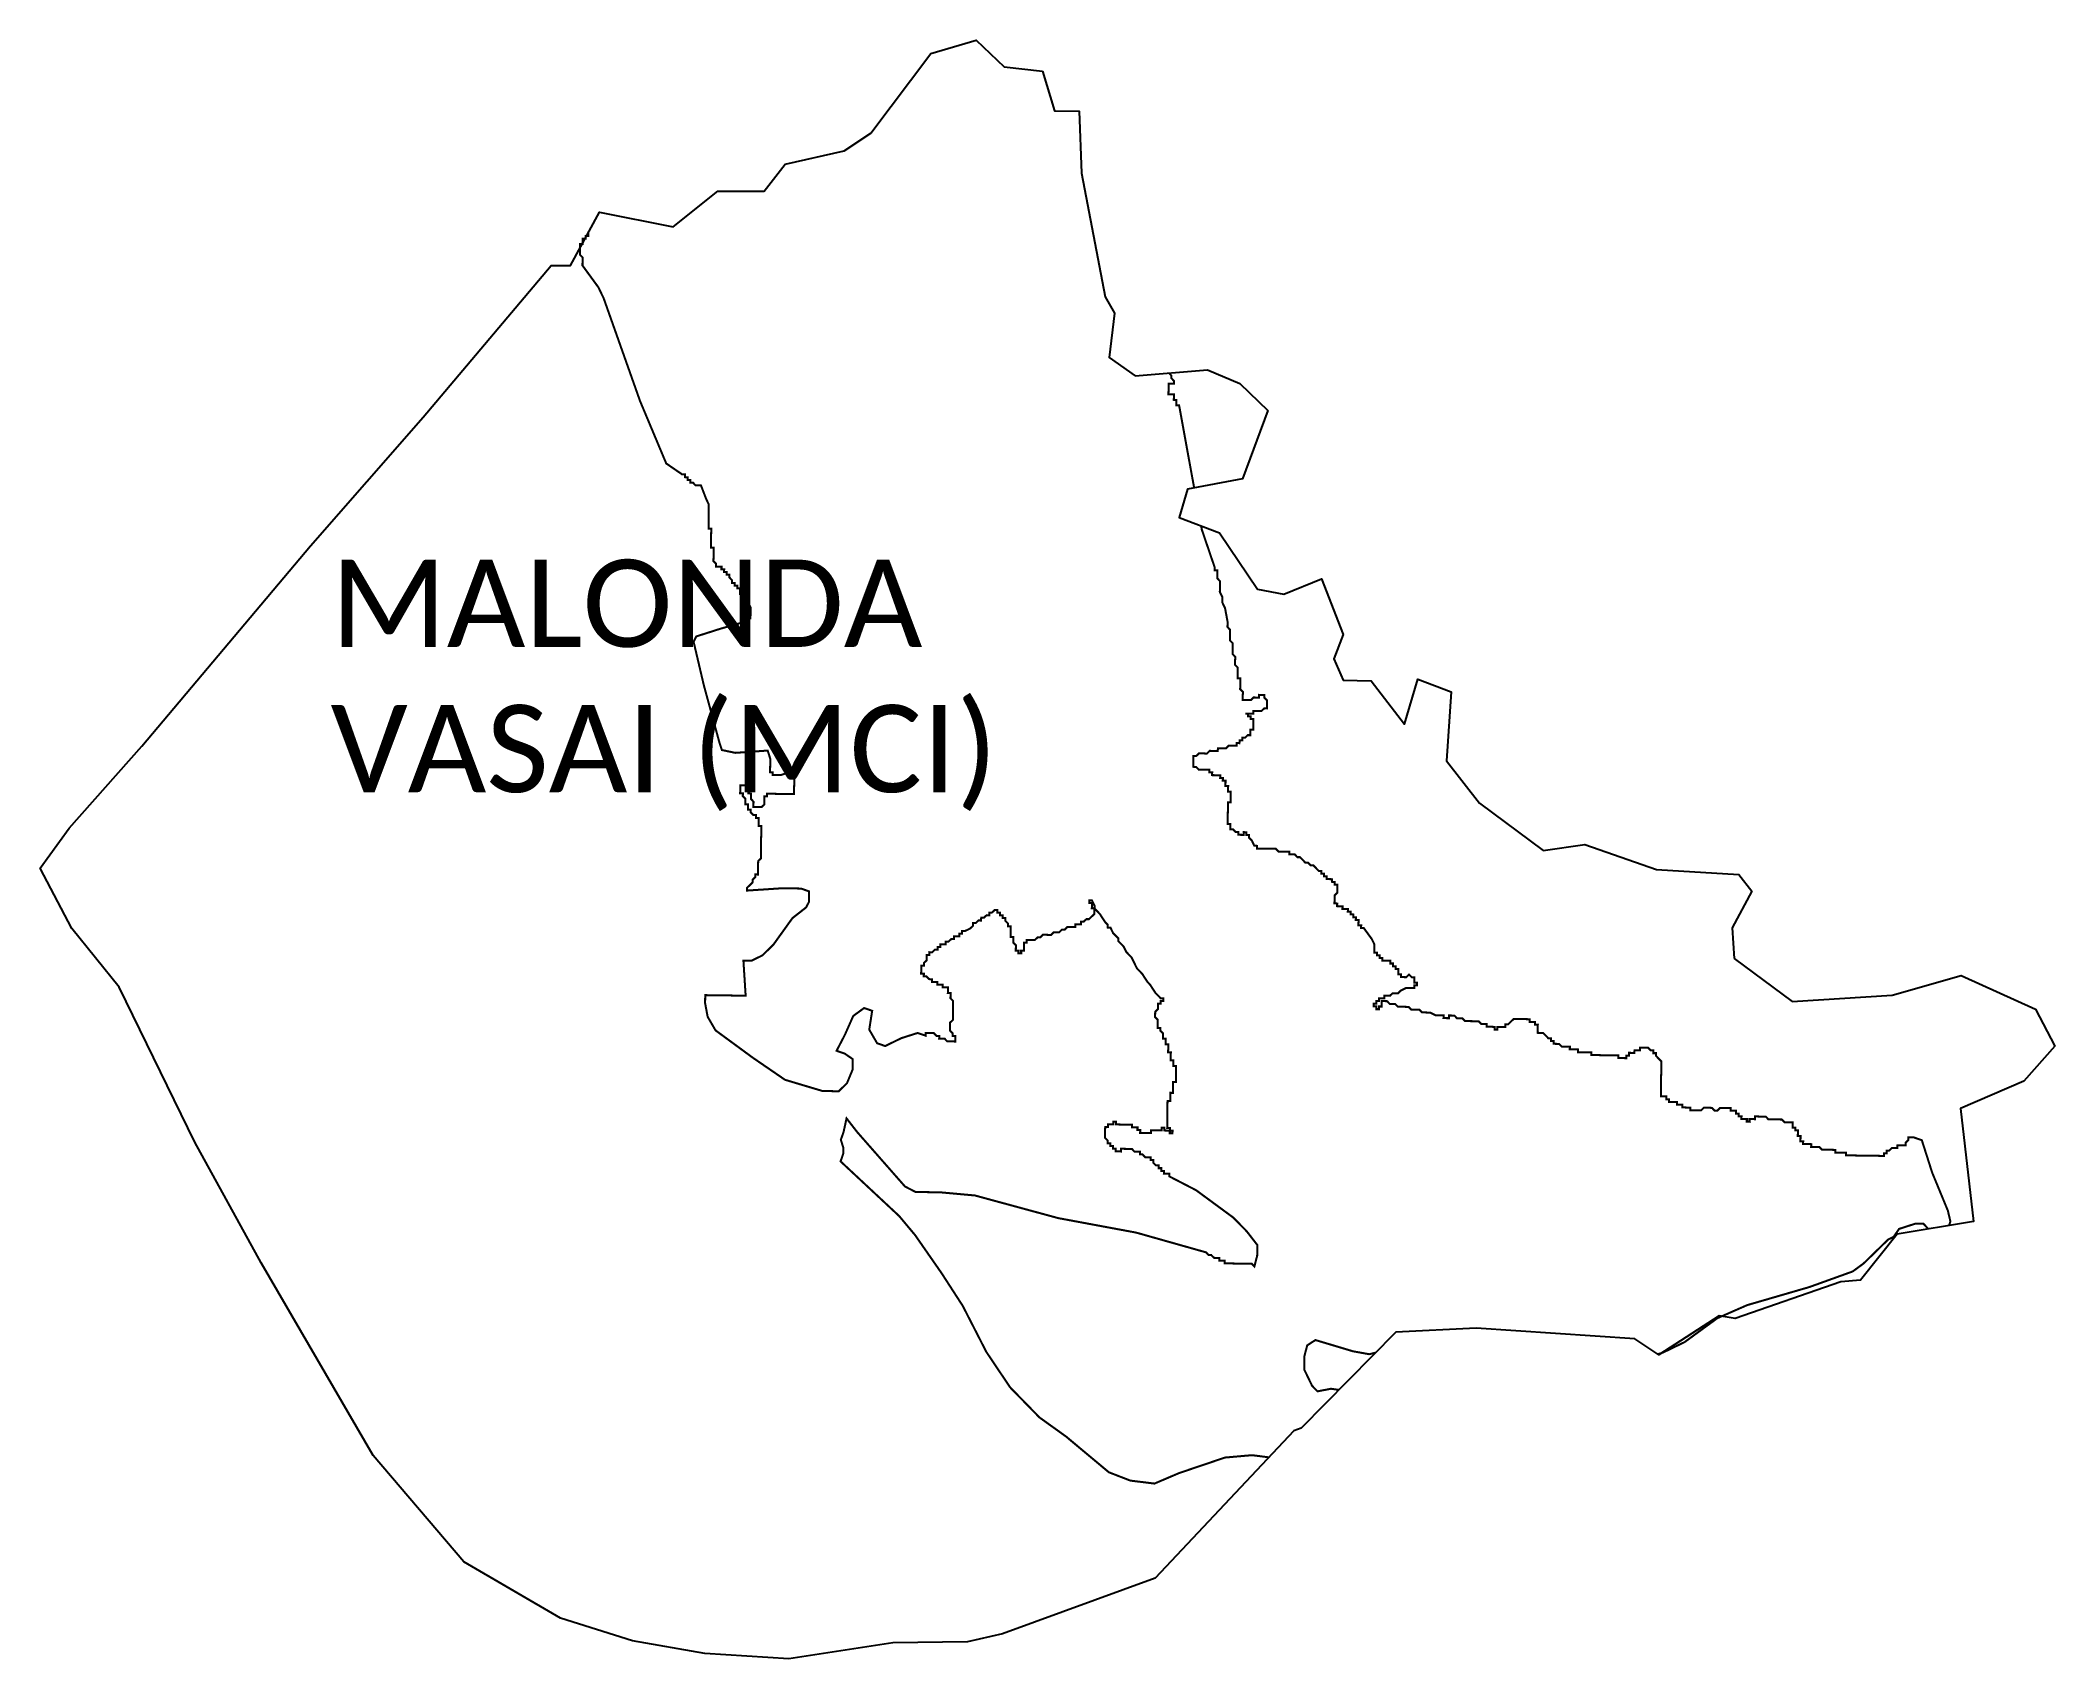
# Model space of a CAD drawing. Header units: metres. Extents: x 268124 to 271097, y 2138069 to 2140457.
import ezdxf

# ---------------------------------------------------------------- set-up
doc = ezdxf.new("R2010")
doc.units = ezdxf.units.M
for name, color, linetype in [('HAZARDS LINE', 1, 'Continuous'), ('village', 3, 'Continuous'), ('VILLAGE NAME', 250, 'Continuous')]:
    doc.layers.add(name, color=color, linetype=linetype)
doc.styles.get("Standard").update_dxf_attribs({"font": 'simplex.shx'})

msp = doc.modelspace()

# ---------------------------------------------------------------- linework, layer by layer
at = {"color": 3, "flags": 128}
msp.add_lwpolyline([(269546.1, 2140417.4), (269602.8, 2140411.1)], dxfattribs=at)
at = {"layer": 'HAZARDS LINE', "lineweight": 18, "const_width": 2.98}
for points in [[(269937.3, 2138365.6), (269912, 2138368.8), (269872.2, 2138365.3), (269804.2, 2138342.3), (269768.2, 2138326.9), (269732.5, 2138331.3), (269700.8, 2138343.6), (269637.8, 2138396.2), (269598.4, 2138424.5), (269555.2, 2138468.8), (269520.1, 2138521), (269485.2, 2138589.1), (269454, 2138637.3), (269414.9, 2138693.5), (269391.4, 2138721.6), (269348.1, 2138762), (269304.9, 2138802.3), (269309, 2138814.2), (269309.1, 2138822.1), (269305.3, 2138834.1), (269309.4, 2138846), (269313.7, 2138865.8), (269329.3, 2138845.7), (269399.9, 2138765.3), (269415.7, 2138757.1), (269451.5, 2138756.7), (269503.2, 2138752), (269626.1, 2138718.6), (269741.2, 2138697.2), (269844.2, 2138668.1), (269848.1, 2138664), (269852.1, 2138664), (269856, 2138660), (269864, 2138659.9), (269863.9, 2138655.9), (269871.9, 2138655.8), (269871.9, 2138651.8), (269911.6, 2138651.3), (269915.6, 2138647.3), (269919.7, 2138663.1), (269919.9, 2138679), (269904.3, 2138699.1), (269884.6, 2138719.3), (269829.5, 2138759.8), (269790, 2138780.2), (269790, 2138784.1), (269782, 2138784.3), (269782.1, 2138788.2), (269778.1, 2138788.3), (269778.2, 2138792.3), (269774.2, 2138792.3), (269774.2, 2138796.3), (269770.3, 2138796.3), (269766.3, 2138800.4), (269766.4, 2138804.3), (269762.4, 2138804.4), (269762.5, 2138808.4), (269754.5, 2138808.5), (269750.6, 2138812.5), (269746.6, 2138812.6), (269746.7, 2138816.5), (269738.7, 2138816.6), (269734.8, 2138820.7), (269718.9, 2138820.9), (269718.8, 2138816.9), (269710.9, 2138817), (269710.9, 2138821), (269706.9, 2138821), (269707, 2138825), (269703, 2138825.1), (269703.1, 2138829), (269699.1, 2138829.1), (269699.1, 2138833.1), (269695.2, 2138837.1), (269695.4, 2138853), (269699.4, 2138852.9), (269699.4, 2138856.9), (269707.4, 2138856.8), (269707.4, 2138860.8), (269711.4, 2138860.8), (269711.4, 2138856.8), (269735.2, 2138856.5), (269735.2, 2138852.5), (269743.1, 2138852.4), (269743.1, 2138848.4), (269747.1, 2138848.4), (269747, 2138844.4), (269762.9, 2138844.2), (269763, 2138848.2), (269778.9, 2138848), (269778.9, 2138851.9), (269782.9, 2138851.9), (269782.9, 2138847.9), (269790.8, 2138847.8), (269790.8, 2138843.8), (269794.7, 2138843.8), (269794.8, 2138847.7), (269790.8, 2138847.8), (269790.9, 2138851.8), (269786.9, 2138851.8), (269787.4, 2138891.6), (269791.4, 2138891.6), (269791.5, 2138903.5), (269795.5, 2138903.4), (269795.7, 2138919.4), (269799.7, 2138919.3), (269800, 2138943.2), (269796, 2138943.2), (269796.1, 2138951.2), (269792.1, 2138951.2), (269792.3, 2138963.2), (269788.3, 2138963.2), (269788.5, 2138975.2), (269784.5, 2138975.2), (269784.6, 2138983.2), (269780.6, 2138983.2), (269780.7, 2138991.2), (269776.8, 2138995.2), (269776.8, 2138999.2), (269772.9, 2138999.2), (269773, 2139011.2), (269769.1, 2139015.2), (269769.2, 2139023.1), (269773.2, 2139027.1), (269773.3, 2139035), (269777.3, 2139035), (269777.4, 2139039), (269781.3, 2139038.9), (269781.4, 2139042.9), (269777.4, 2139042.9), (269769.5, 2139051), (269761.7, 2139063), (269757.8, 2139067.1), (269750, 2139079.1), (269742.2, 2139087.2), (269738.3, 2139095.2), (269734.4, 2139103.2), (269730.5, 2139107.2), (269726.6, 2139111.2), (269722.7, 2139119.2), (269718.8, 2139123.3), (269714.8, 2139127.3), (269714.9, 2139131.3), (269711, 2139135.3), (269707, 2139139.3), (269703.2, 2139147.3), (269699.2, 2139147.4), (269699.2, 2139151.4), (269695.3, 2139155.4), (269687.5, 2139167.4), (269679.6, 2139175.5), (269679.7, 2139179.5), (269675.8, 2139187.5), (269671.8, 2139187.5), (269671.8, 2139183.5), (269675.8, 2139183.5), (269675.7, 2139175.5), (269679.6, 2139175.5), (269679.5, 2139167.5), (269675.5, 2139163.6), (269671.5, 2139159.7), (269667.5, 2139159.7), (269663.5, 2139155.8), (269659.5, 2139155.9), (269659.5, 2139151.9), (269651.5, 2139152), (269651.4, 2139148), (269639.5, 2139148.1), (269635.5, 2139144.2), (269631.5, 2139144.3), (269627.5, 2139140.3), (269619.5, 2139140.4), (269615.5, 2139136.5), (269603.6, 2139136.7), (269599.5, 2139132.7), (269595.6, 2139132.8), (269591.5, 2139128.9), (269579.6, 2139129), (269579.5, 2139125), (269575.6, 2139125.1), (269575.4, 2139113.2), (269571.4, 2139113.2), (269571.4, 2139109.2), (269567.4, 2139109.3), (269567.5, 2139113.3), (269563.5, 2139113.3), (269563.6, 2139121.3), (269559.7, 2139125.3), (269559.8, 2139133.3), (269555.8, 2139133.3), (269556, 2139149.2), (269552, 2139149.3), (269552.1, 2139153.2), (269548.1, 2139157.3), (269548.2, 2139161.3), (269544.2, 2139161.3), (269544.3, 2139165.3), (269540.3, 2139165.3), (269540.3, 2139169.3), (269536.4, 2139169.4), (269536.4, 2139173.3), (269532.4, 2139173.4), (269528.4, 2139169.5), (269524.4, 2139169.5), (269524.4, 2139165.5), (269520.4, 2139165.6), (269516.4, 2139161.7), (269512.4, 2139161.7), (269512.3, 2139157.7), (269508.4, 2139157.8), (269504.3, 2139153.9), (269500.3, 2139153.9), (269500.3, 2139149.9), (269496.3, 2139146), (269488.3, 2139142.1), (269484.3, 2139142.2), (269484.2, 2139138.2), (269480.3, 2139138.3), (269480.2, 2139134.3), (269472.3, 2139134.4), (269472.2, 2139130.4), (269468.2, 2139130.4), (269464.2, 2139126.5), (269460.2, 2139126.6), (269460.2, 2139122.6), (269452.2, 2139122.7), (269452.2, 2139118.7), (269448.2, 2139118.8), (269448.1, 2139114.8), (269444.2, 2139114.8), (269440.1, 2139110.9), (269436.1, 2139111), (269436.1, 2139107), (269432.1, 2139107), (269432, 2139099.1), (269428, 2139095.2), (269427.9, 2139091.2), (269424, 2139091.2), (269423.8, 2139079.3), (269427.8, 2139079.2), (269427.7, 2139075.3), (269431.7, 2139075.2), (269435.6, 2139071.2), (269439.6, 2139071.1), (269439.6, 2139067.2), (269447.5, 2139067.1), (269447.5, 2139063.1), (269455.4, 2139063), (269455.4, 2139059), (269463.3, 2139058.9), (269463.2, 2139050.9), (269467.2, 2139050.9), (269467.1, 2139042.9), (269471, 2139038.9), (269470.7, 2139011.1), (269466.6, 2139007.1), (269466.5, 2138995.2), (269470.4, 2138991.2), (269470.4, 2138987.2), (269474.3, 2138987.1), (269474.2, 2138979.2), (269462.3, 2138979.3), (269458.4, 2138983.4), (269450.4, 2138983.5), (269450.5, 2138987.4), (269446.5, 2138987.5), (269442.6, 2138991.5), (269430.6, 2138991.7), (269430.6, 2138987.7), (269418.7, 2138991.8), (269394.7, 2138984.2), (269370.7, 2138972.5), (269358.8, 2138976.7), (269347.2, 2138996.7), (269351.5, 2139024.5), (269339.6, 2139028.6), (269323.6, 2139016.9), (269311.3, 2138989.2), (269299, 2138965.5), (269310.9, 2138961.4), (269322.7, 2138953.3), (269322.5, 2138937.3), (269314.3, 2138917.6), (269302.2, 2138905.8), (269278.4, 2138906.1), (269222.9, 2138922.7), (269175.6, 2138955.1), (269120.4, 2138995.6), (269108.7, 2139015.7), (269105, 2139035.6), (269105.1, 2139047.6), (269164.8, 2139046.8), (269161.5, 2139098.6), (269173.4, 2139098.4), (269189.4, 2139106.2), (269205.6, 2139121.9), (269233.9, 2139161.3), (269254, 2139177), (269258.1, 2139184.9), (269258.3, 2139200.8), (269246.4, 2139204.9), (269218.6, 2139205.3), (269166.8, 2139201.9), (269166.8, 2139205.9), (269170.9, 2139209.9), (269174.9, 2139213.8), (269175, 2139217.8), (269179, 2139221.7), (269179, 2139225.7), (269183, 2139225.6), (269183.3, 2139245.5), (269187.3, 2139249.4), (269187.9, 2139297.2), (269183.9, 2139297.2), (269184.1, 2139309.2), (269180.1, 2139309.2), (269180.2, 2139313.2), (269176.2, 2139313.2), (269172.2, 2139317.3), (269172.3, 2139321.2), (269168.3, 2139321.3), (269168.4, 2139329.2), (269164.4, 2139329.3), (269164.5, 2139337.3), (269160.6, 2139341.3), (269160.7, 2139345.3), (269156.7, 2139345.3), (269156.8, 2139357.2), (269164.8, 2139357.1), (269164.8, 2139353.2), (269168.7, 2139353.1), (269168.6, 2139345.2), (269172.6, 2139345.1), (269172.5, 2139337.2), (269176.4, 2139333.1), (269176.3, 2139325.2), (269188.3, 2139325), (269192.3, 2139328.9), (269192.4, 2139340.9), (269196.4, 2139340.8), (269196.5, 2139344.8), (269236.2, 2139344.3), (269236.6, 2139368.2), (269232.6, 2139368.2), (269232.7, 2139376.2), (269228.7, 2139376.2), (269216.7, 2139372.4), (269204.8, 2139372.5), (269204.8, 2139376.5), (269200.9, 2139376.6), (269201.1, 2139396.5), (269197.3, 2139408.5), (269149.5, 2139405.1), (269129.7, 2139409.3), (269125.8, 2139421.3), (269103, 2139505.2), (269088, 2139569), (269092, 2139576.9), (269128, 2139588.4), (269167.9, 2139599.8), (269168, 2139603.8), (269171.9, 2139603.7), (269172.1, 2139619.7), (269168.3, 2139627.7), (269168.4, 2139635.6), (269160.4, 2139635.7), (269160.5, 2139639.7), (269156.5, 2139639.7), (269156.6, 2139647.7), (269152.6, 2139647.8), (269152.7, 2139651.7), (269148.7, 2139651.8), (269148.7, 2139655.8), (269144.8, 2139655.8), (269144.8, 2139659.8), (269140.9, 2139663.8), (269140.9, 2139667.8), (269137, 2139667.9), (269137, 2139671.8), (269133, 2139671.9), (269133.1, 2139675.9), (269129.1, 2139675.9), (269129.2, 2139679.9), (269121.2, 2139680), (269121.2, 2139684), (269117.3, 2139688), (269117.6, 2139707.9), (269113.6, 2139707.9), (269114, 2139735.8), (269110, 2139735.8), (269110.4, 2139771.6), (269106.6, 2139779.6), (269098.9, 2139799.6), (269090.9, 2139799.7), (269087, 2139803.8), (269083, 2139803.8), (269083.1, 2139807.8), (269079.1, 2139807.9), (269079.1, 2139811.8), (269075.1, 2139811.9), (269075.2, 2139815.9), (269071.2, 2139815.9), (269047.6, 2139832.1), (269009, 2139924.1), (268955.2, 2140076), (268947.5, 2140092), (268924, 2140124.2), (268924.1, 2140136.1), (268920.2, 2140140.1), (268920.4, 2140156), (268924.4, 2140156), (268924.5, 2140163.9), (268928.5, 2140163.9), (268928.5, 2140167.9), (268932.5, 2140167.8), (268932.6, 2140172.3)], [(269789.5, 2139965.6), (269793.1, 2139961.8), (269793.1, 2139957.9), (269797, 2139953.8), (269797, 2139949.9), (269789, 2139950), (269788.8, 2139934), (269796.8, 2139933.9), (269796.7, 2139926), (269800.6, 2139925.9), (269800.5, 2139918), (269804.5, 2139917.9), (269826.7, 2139796.1)], [(269837, 2139739.9), (269838, 2139734.5), (269857.1, 2139678.5), (269857.1, 2139674.5), (269861.1, 2139674.5), (269860.9, 2139662.6), (269864.8, 2139658.5), (269864.6, 2139642.6), (269868.5, 2139634.6), (269868.4, 2139626.7), (269872.3, 2139618.6), (269876, 2139598.7), (269875.9, 2139590.8), (269879.8, 2139586.7), (269879.6, 2139570.8), (269883.6, 2139566.8), (269883.4, 2139550.9), (269887.3, 2139546.8), (269887.1, 2139534.9), (269891.1, 2139530.9), (269890.9, 2139515), (269894.8, 2139514.9), (269894.6, 2139499), (269898.6, 2139495), (269898.4, 2139483), (269910.3, 2139482.9), (269914.4, 2139486.8), (269922.3, 2139486.7), (269922.4, 2139490.7), (269930.3, 2139490.6), (269930.3, 2139486.6), (269934.2, 2139482.6), (269934, 2139470.6), (269930.1, 2139470.7), (269926, 2139466.8), (269914.1, 2139466.9), (269914.1, 2139462.9), (269902.1, 2139463.1), (269906.1, 2139463), (269906.1, 2139459.1), (269910, 2139459), (269910, 2139455), (269914, 2139455), (269913.8, 2139439.1), (269909.8, 2139439.1), (269909.7, 2139431.2), (269905.7, 2139431.2), (269901.7, 2139427.3), (269897.7, 2139427.3), (269897.6, 2139423.4), (269893.7, 2139423.4), (269893.6, 2139419.4), (269889.6, 2139419.5), (269889.6, 2139415.5), (269877.7, 2139415.7), (269873.6, 2139411.7), (269861.7, 2139411.9), (269861.6, 2139407.9), (269849.7, 2139408.1), (269845.7, 2139404.1), (269833.7, 2139404.3), (269829.7, 2139400.4), (269825.7, 2139400.4), (269825.5, 2139384.5), (269829.5, 2139384.4), (269833.4, 2139380.4), (269849.3, 2139380.2), (269849.3, 2139376.2), (269853.3, 2139376.2), (269853.2, 2139372.2), (269865.2, 2139372.1), (269865.1, 2139368.1), (269869.1, 2139368), (269869, 2139364), (269873, 2139364), (269872.9, 2139356), (269876.9, 2139356), (269876.8, 2139348), (269880.8, 2139348), (269880.6, 2139332.1), (269876.6, 2139332.1), (269876.2, 2139300.3), (269880.2, 2139300.2), (269880, 2139292.3), (269884, 2139292.2), (269888, 2139288.2), (269891.9, 2139288.2), (269891.9, 2139284.2), (269899.8, 2139284.1), (269899.9, 2139288.1), (269903.9, 2139288), (269903.8, 2139284), (269907.8, 2139284), (269907.7, 2139280), (269911.7, 2139276), (269915.5, 2139268), (269919.5, 2139267.9), (269919.5, 2139263.9), (269947.3, 2139263.6), (269951.2, 2139259.5), (269967.1, 2139259.3), (269967.1, 2139255.4), (269975.1, 2139255.3), (269979, 2139251.2), (269983, 2139251.2), (269986.9, 2139247.2), (269990.8, 2139243.1), (269994.8, 2139243.1), (269998.7, 2139239), (270002.7, 2139239), (270006.6, 2139235), (270010.5, 2139230.9), (270014.5, 2139230.9), (270014.5, 2139226.9), (270018.4, 2139226.9), (270018.4, 2139222.9), (270022.4, 2139222.8), (270022.3, 2139218.8), (270030.3, 2139218.7), (270030.2, 2139214.8), (270034.2, 2139214.7), (270034.2, 2139210.7), (270038.1, 2139210.7), (270038, 2139198.8), (270034, 2139194.8), (270033.8, 2139182.9), (270037.8, 2139182.8), (270037.7, 2139178.9), (270045.7, 2139178.8), (270045.6, 2139174.8), (270053.6, 2139174.7), (270053.5, 2139170.7), (270057.5, 2139170.7), (270057.5, 2139166.7), (270061.4, 2139166.6), (270061.4, 2139162.6), (270065.4, 2139162.6), (270065.3, 2139158.6), (270069.3, 2139158.6), (270069.2, 2139150.6), (270073.2, 2139150.6), (270073.1, 2139146.6), (270077.1, 2139146.5), (270088.8, 2139130.5), (270092.7, 2139122.5), (270092.5, 2139110.5), (270096.5, 2139110.5), (270096.5, 2139106.5), (270100.4, 2139106.4), (270100.4, 2139102.5), (270104.4, 2139102.4), (270104.3, 2139098.4), (270116.3, 2139098.3), (270116.2, 2139094.3), (270120.2, 2139094.3), (270120.1, 2139090.3), (270124.1, 2139090.2), (270124.1, 2139086.2), (270128, 2139086.2), (270127.9, 2139078.2), (270131.9, 2139078.2), (270131.9, 2139074.2), (270139.8, 2139074.1), (270143.8, 2139078), (270147.8, 2139074), (270151.7, 2139074), (270151.6, 2139066), (270155.6, 2139065.9), (270155.6, 2139062), (270151.6, 2139062), (270151.5, 2139058), (270139.6, 2139058.2), (270131.6, 2139054.3), (270127.6, 2139050.4), (270119.6, 2139050.5), (270115.6, 2139046.6), (270107.6, 2139046.7), (270107.6, 2139042.7), (270099.6, 2139042.8), (270099.6, 2139038.8), (270095.6, 2139038.9), (270095.6, 2139034.9), (270091.6, 2139034.9), (270091.5, 2139031), (270095.5, 2139030.9), (270095.5, 2139026.9), (270099.4, 2139026.9), (270099.5, 2139030.9), (270103.5, 2139030.8), (270103.6, 2139038.8), (270111.5, 2139038.7), (270115.4, 2139034.6), (270123.4, 2139034.5), (270127.3, 2139030.5), (270143.2, 2139030.3), (270147.2, 2139026.3), (270159.1, 2139026.1), (270163, 2139022.1), (270175, 2139021.9), (270182.9, 2139017.9), (270194.8, 2139017.7), (270194.7, 2139013.7), (270202.7, 2139013.6), (270202.7, 2139017.6), (270210.7, 2139017.5), (270214.6, 2139013.5), (270222.6, 2139013.4), (270226.5, 2139009.3), (270246.4, 2139009.1), (270250.3, 2139005.1), (270258.3, 2139004.9), (270258.2, 2139001), (270270.2, 2139000.8), (270270.1, 2138996.8), (270274.1, 2138996.8), (270274.1, 2139000.8), (270286.1, 2139000.6), (270286.1, 2139004.6), (270290.1, 2139004.5), (270294.1, 2139008.5), (270298.2, 2139012.4), (270322, 2139012.1), (270322, 2139008.1), (270329.9, 2139008), (270329.9, 2139004), (270333.9, 2139004), (270333.7, 2138992), (270341.7, 2138991.9), (270349.5, 2138983.9), (270353.5, 2138983.8), (270353.4, 2138979.9), (270357.4, 2138979.8), (270357.4, 2138975.8), (270365.3, 2138975.7), (270369.2, 2138971.7), (270381.2, 2138971.5), (270381.1, 2138967.6), (270393.1, 2138967.4), (270393, 2138963.4), (270412.9, 2138963.2), (270412.8, 2138959.2), (270452.6, 2138958.7), (270452.6, 2138954.7), (270464.5, 2138954.6), (270464.6, 2138958.5), (270468.5, 2138958.5), (270468.6, 2138962.5), (270476.5, 2138962.4), (270476.6, 2138966.3), (270484.5, 2138966.2), (270484.6, 2138970.2), (270496.5, 2138970.1), (270500.5, 2138966), (270504.4, 2138966), (270504.4, 2138962), (270508.4, 2138962), (270508.3, 2138958), (270512.2, 2138954), (270516.2, 2138949.9), (270515.5, 2138898.2), (270523.4, 2138898.1), (270523.4, 2138894.1), (270527.4, 2138894.1), (270527.3, 2138890.1), (270539.3, 2138889.9), (270539.2, 2138886), (270547.2, 2138885.9), (270547.1, 2138881.9), (270559, 2138881.7), (270559, 2138877.8), (270574.9, 2138877.6), (270578.9, 2138881.5), (270590.9, 2138881.3), (270594.8, 2138877.3), (270598.8, 2138877.2), (270602.8, 2138881.2), (270618.7, 2138881), (270618.7, 2138877), (270626.6, 2138876.9), (270626.6, 2138872.9), (270630.5, 2138872.9), (270630.5, 2138868.9), (270634.5, 2138868.8), (270634.4, 2138864.9), (270642.4, 2138864.8), (270642.3, 2138860.8), (270646.3, 2138860.7), (270646.3, 2138864.7), (270654.3, 2138864.6), (270654.4, 2138868.6), (270670.3, 2138868.4), (270674.2, 2138864.3), (270694.1, 2138864.1), (270698, 2138860.1), (270709.9, 2138859.9), (270709.8, 2138852), (270713.8, 2138851.9), (270713.8, 2138847.9), (270717.7, 2138847.9), (270717.6, 2138839.9), (270721.6, 2138839.9), (270721.5, 2138831.9), (270725.5, 2138831.9), (270725.4, 2138827.9), (270737.4, 2138827.7), (270737.3, 2138823.7), (270749.3, 2138823.6), (270753.2, 2138819.6), (270773.1, 2138819.3), (270773, 2138815.3), (270788.9, 2138815.1), (270788.9, 2138811.2), (270844.6, 2138810.4), (270844.6, 2138814.4), (270848.6, 2138814.4), (270848.6, 2138818.3), (270852.6, 2138818.3), (270856.6, 2138822.2), (270864.6, 2138822.1), (270864.7, 2138826.1), (270876.6, 2138825.9), (270876.6, 2138829.9), (270880.7, 2138833.8), (270880.7, 2138837.8), (270888.7, 2138837.7), (270900.6, 2138833.6), (270915.9, 2138785.7), (270939, 2138729.7), (270942.8, 2138713.7), (270940.7, 2138707.6)], [(270910.5, 2138702.5), (270903, 2138710.2), (270891, 2138710.4), (270867.1, 2138702.7), (270858.9, 2138690.9), (270850.9, 2138687), (270830.8, 2138667.4), (270814.7, 2138651.7), (270798.6, 2138639.9), (270734.7, 2138616.9), (270642.8, 2138590.2), (270598.8, 2138570.9), (270550.6, 2138535.7), (270518.6, 2138520.2), (270511.1, 2138517.9)], [(270094.3, 2138520), (270085, 2138517.8), (270061.1, 2138522.1), (270005.7, 2138538.7), (269993.6, 2138530.9), (269989.4, 2138515), (269989.2, 2138495.1), (270000.8, 2138471.1), (270008.7, 2138463), (270028.6, 2138466.8), (270040.2, 2138465.2)]]:
    msp.add_lwpolyline(points, dxfattribs=at)
at = {"layer": 'village', "color": 3, "true_color": 0x00ff00}
for points in [[(270623.7, 2139101.6, 0), (270709.3, 2139038.2, 0), (270856.6, 2139047.6, 0), (270958.7, 2139076.5, 0), (271068.4, 2139027, 0), (271096.7, 2138972.5, 0), (271051, 2138920.5, 0), (270957.5, 2138880.4, 0), (270976.8, 2138713.7, 0), (270864.4, 2138694.7, 0), (270810, 2138627, 0), (270780.9, 2138624.5, 0), (270625.2, 2138570.4, 0), (270601.7, 2138574.2, 0), (270512.4, 2138517, 0), (270477.2, 2138540.5, 0), (270242.8, 2138556.2, 0), (270124.3, 2138550.5, 0), (269984.6, 2138408.7, 0), (269974, 2138404.5, 0), (269769.4, 2138187.4, 0), (269543.8, 2138105.1, 0), (269492.1, 2138093.4, 0), (269382.1, 2138092, 0), (269228.6, 2138068.5, 0), (269104.8, 2138076.4, 0), (268997.8, 2138094.8, 0), (268891.6, 2138128.1, 0), (268748.8, 2138211.6, 0), (268615.2, 2138368.1, 0), (268450, 2138652.4, 0), (268351.8, 2138830.6, 0), (268240.1, 2139059.2, 0), (268170.4, 2139145.9, 0), (268123.8, 2139235, 0), (268166.4, 2139294.2, 0), (268273.7, 2139415, 0), (268522.5, 2139710.4, 0), (268689.1, 2139900.6, 0), (268877.8, 2140124, 0), (268906.2, 2140124.1, 0), (268949.3, 2140203, 0), (269057.9, 2140181.2, 0), (269123.7, 2140234, 0), (269192, 2140234, 0), (269223.1, 2140273.5, 0), (269310.1, 2140293.5, 0), (269349.7, 2140319.5, 0), (269438.1, 2140437.1, 0), (269505, 2140456.5, 0), (269546.1, 2140417.4, 0)], [(269602.8, 2140411.1, 0), (269620.7, 2140352.4, 0), (269657.2, 2140351.9, 0), (269660.5, 2140260.3, 0), (269695.4, 2140078.2, 0), (269709.1, 2140054, 0), (269701.1, 2139988.3, 0), (269739.8, 2139961.2, 0), (269846.5, 2139970.5, 0), (269894.3, 2139950.3, 0), (269935.6, 2139910.2, 0), (269898, 2139809.6, 0), (269816.7, 2139794.2, 0), (269804.5, 2139752.3, 0), (269864.2, 2139729.6, 0), (269920.2, 2139646.6, 0), (269959.2, 2139639.4, 0), (270014.5, 2139661.7, 0), (270046.6, 2139579.9, 0), (270032.7, 2139543.9, 0), (270046.6, 2139512.2, 0), (270087.7, 2139511.5, 0), (270137, 2139447.5, 0), (270156.8, 2139514, 0), (270206.2, 2139494.9, 0), (270199.3, 2139393.3, 0), (270247.7, 2139330.8, 0), (270341.6, 2139261.2, 0), (270403.3, 2139269.9, 0), (270509.1, 2139233.1, 0), (270630.6, 2139225.8, 0), (270649.8, 2139201, 0), (270620.7, 2139147, 0), (270623.7, 2139101.6, 0)]]:
    msp.add_polyline3d(points, dxfattribs=at)

# ---------------------------------------------------------------- texts
at = {"layer": 'VILLAGE NAME', "insert": (268552.3, 2139690.1), "char_height": 128.647, "attachment_point": 1}
msp.add_mtext_dynamic_manual_height_columns('{\\fCalibri|b0|i0|c0|p34;MALONDA VASAI (MCI)}', width=1072.545, gutter_width=643.2, heights=[0], dxfattribs=at)

doc.saveas('drawing.dxf')
